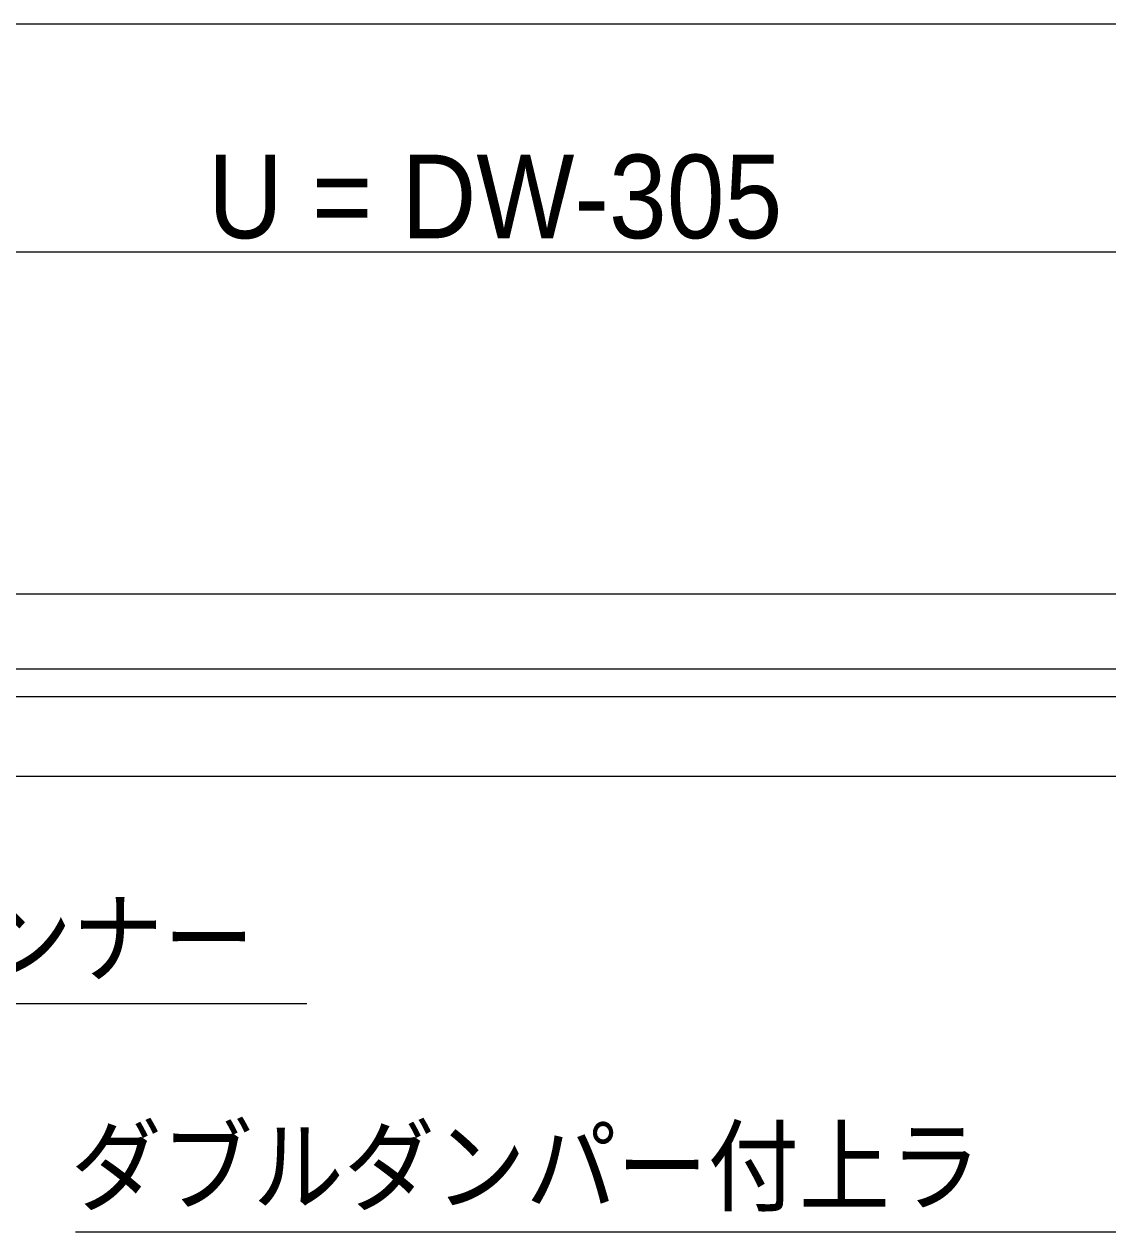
# Model space of a CAD drawing. Units: millimetres, scale not verified. Extents: x -6062 to 6062, y -3045 to 3045.
# Drawn here: x -4248 to -3772, y 120 to 650 of the extents above; entities that cross this region are included whole.
import ezdxf
from ezdxf.enums import TextEntityAlignment as Align

# ---------------------------------------------------------------- set-up
doc = ezdxf.new("R2010")
doc.units = ezdxf.units.MM
doc.header["$LTSCALE"] = 20
for name, color, linetype, lineweight in [('0-2_2寸法-1', 7, 'Continuous', 9), ('0-3_2寸法-3', 7, 'Continuous', 9), ('0-4_3一般', 7, 'Continuous', 9)]:
    doc.layers.add(name, color=color, linetype=linetype, lineweight=lineweight)
doc.styles.add('ＭＳ ゴシック', font='')
doc.styles.add('ＭＳ Ｐゴシック', font='')
doc.styles.get('ＭＳ ゴシック').set_extended_font_data('MS Gothic')
doc.styles.get('ＭＳ Ｐゴシック').set_extended_font_data('MS PGothic')

# ---------------------------------------------------------------- blocks, each defined once
blk = doc.blocks.new('グループ-73')
at = {"layer": '0-4_3一般'}
blk.add_line((-55696.5, 8000), (-4456.5, 8000), dxfattribs=at)
blk = doc.blocks.new('グループ-74')
at = {"layer": '0-4_3一般'}
for p, q in [((-54000, 7100), (-30000, 7100)), ((-53680, 6400), (-30320, 6400))]:
    blk.add_line(p, q, dxfattribs=at)
blk.add_lwpolyline([(-6330, 7340), (-53990, 7340), (-53990, 8000), (-6330, 8000)], close=True, dxfattribs=at)
blk = doc.blocks.new('グループ-75')
at = {"layer": '0-4_3一般'}
for name in ['グループ-73', 'グループ-74']:
    blk.add_blockref(name, (0, 0), dxfattribs=at)

msp = doc.modelspace()

# ---------------------------------------------------------------- linework, layer by layer
at = {"layer": '0-2_2寸法-1'}
for p, q in [((-2109.21, 650), (-4481.79, 650)), ((-3605.21, 550), (-4474.79, 550))]:
    msp.add_line(p, q, dxfattribs=at)
at = {"layer": '0-3_2寸法-3'}
for points in [[(-4123.44, 220), (-4349.36, 220), (-4437.6, 372.84)], [(-4225.06, 120), (-3626.22, 120), (-3479.98, 373.3)]]:
    msp.add_lwpolyline(points, dxfattribs=at)

# ---------------------------------------------------------------- block references
at = {"layer": '0-4_3一般', "xscale": 0.05, "yscale": 0.05}
msp.add_blockref('グループ-75', (-1787.5, 0), dxfattribs=at)

# ---------------------------------------------------------------- texts
at = {"layer": '0-2_2寸法-1', "style": 'ＭＳ Ｐゴシック', "width": 0.95}
msp.add_text('U = DW-305', height=36.69, dxfattribs=at).set_placement((-4166.88, 545.04), align=Align.BOTTOM_LEFT)
at = {"layer": '0-3_2寸法-3', "style": 'ＭＳ ゴシック', "width": 0.9}
for s, p in [('上ランナー', (-4346.33, 222.77)), ('ダブルダンパー付上ラ', (-4227.16, 122.77))]:
    msp.add_text(s, height=32.55, dxfattribs=at).set_placement(p, align=Align.BOTTOM_LEFT)

doc.saveas('drawing.dxf')
